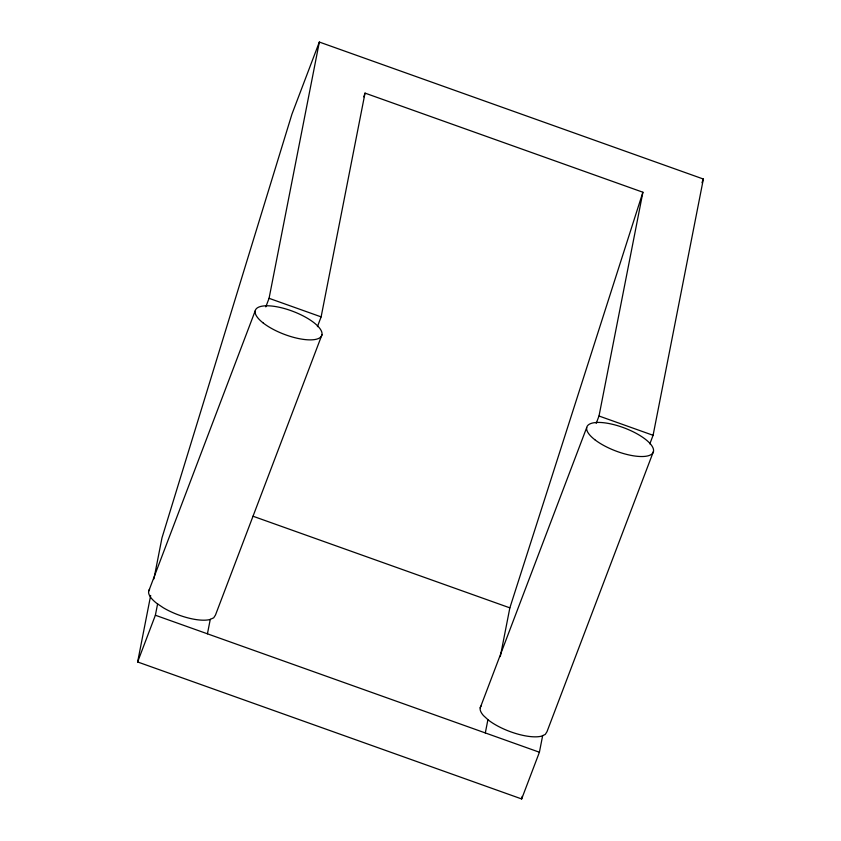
<?xml version="1.0" encoding="UTF-8"?>
<svg xmlns="http://www.w3.org/2000/svg" width="841" height="841" viewBox="0 0 841 841"><rect width="100%" height="100%" fill="white"/><g stroke="black" fill="none" stroke-linecap="round" stroke-linejoin="round"><path stroke-width="1.26" d="M542.666 735.602L539.407 752.232L521.662 798.95L137.63 661.962L150.676 595.47M153.935 578.85L161.966 537.925L291.943 114.155L319.338 42.05L703.37 179.038L653.089 435.302L649.841 443.869M137.63 661.962L155.375 615.244L157.603 603.922M265.809 306.881L269.067 298.313L319.338 42.05M207.433 633.809L210.271 619.354M317.404 326.676L321.125 316.878L365.026 93.109L642.902 192.232L599.002 416.011L596.206 423.349M485.31 732.932L487.917 719.665M500.3 656.579L509.856 607.854L642.902 192.232M521.662 798.95L522.156 796.395M363.827 96.852L365.026 93.109M148.678 591.234L255.18 310.918M321.966 334.75L215.464 615.065L213.698 617.82L209.787 619.565A35.511 12.279 20.8 0 1 163.301 607.759L156.762 603.354A35.511 12.279 20.8 0 1 149.593 589.299M480.2 707.88L586.703 427.564M701.983 182.707L703.37 179.038M653.489 451.386L546.986 731.712L545.231 734.456L541.31 736.211A35.511 12.279 20.8 0 1 488.285 720.001L483.47 715.575A35.511 12.279 20.8 0 1 481.126 705.946M269.067 298.313L321.125 316.878M599.002 416.011L653.089 435.302M252.973 516.216L509.856 607.854M155.375 615.244L539.407 752.232M263.265 323.039A35.511 12.279 20.8 0 0 320.211 337.493A35.511 12.279 20.8 0 0 282.24 307.964A35.511 12.279 20.8 0 0 263.265 323.039M594.787 439.685A35.511 12.279 20.8 0 0 651.733 454.14A35.511 12.279 20.8 0 0 613.762 424.61A35.511 12.279 20.8 0 0 594.787 439.685"/></g></svg>
